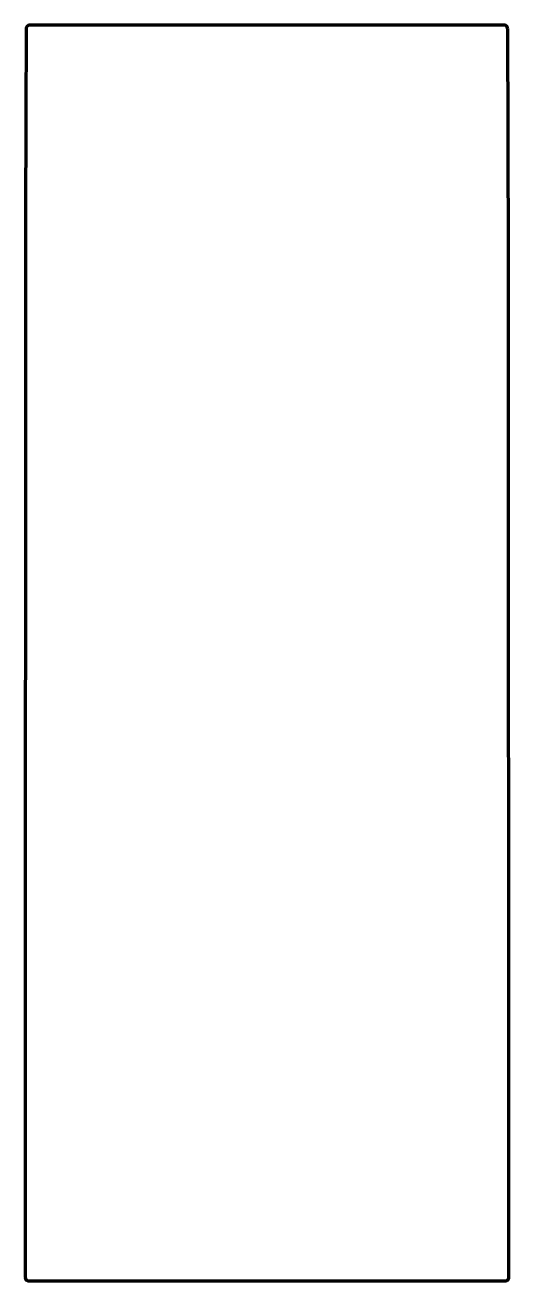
# Model space of a CAD drawing. Header units: millimetres. Extents: x 605 to 695, y 308 to 542.
import ezdxf

# ---------------------------------------------------------------- set-up
doc = ezdxf.new("R2010")
doc.units = ezdxf.units.MM
doc.layers.add('1', color=7, linetype='Continuous', true_color=0xffffff)

msp = doc.modelspace()

# ---------------------------------------------------------------- linework, layer by layer
at = {"layer": '1', "color": 155, "linetype": 'Continuous', "lineweight": 70}
for points, knots in [([(606.02, 541.72), (605.89, 541.72), (605.62, 541.69), (605.31, 541.39), (605.27, 541.1), (605.27, 540.96)], [0, 0, 0, 0, 0.325016, 0.632756, 1, 1, 1, 1]), ([(694.72, 540.96), (694.72, 541.1), (694.68, 541.37), (694.39, 541.68), (694.11, 541.72), (693.96, 541.72)], [0, 0, 0, 0, 0.338036, 0.641498, 1, 1, 1, 1]), ([(605.07, 309.05), (605.08, 308.94), (605.09, 308.7), (605.34, 308.35), (605.65, 308.28), (605.83, 308.28)], [0, 0, 0, 0, 0.283771, 0.563944, 1, 1, 1, 1]), ([(694.17, 308.28), (694.29, 308.28), (694.53, 308.31), (694.87, 308.57), (694.93, 308.88), (694.93, 309.05)], [0, 0, 0, 0, 0.3011, 0.565787, 1, 1, 1, 1])]:
    msp.add_open_spline(points, degree=3, knots=knots, dxfattribs=at)
for points in [[(649.99, 541.72), (635.34, 541.72), (620.68, 541.72), (606.02, 541.72)], [(693.96, 541.72), (679.31, 541.72), (664.65, 541.72), (649.99, 541.72)], [(605.27, 540.96), (605.22, 531.49), (605.19, 522.03), (605.16, 512.56)], [(694.82, 512.56), (694.8, 522.03), (694.77, 531.5), (694.72, 540.96)], [(605.16, 512.56), (605.15, 506.21), (605.14, 499.86), (605.14, 493.51)], [(694.85, 493.51), (694.85, 499.86), (694.84, 506.21), (694.82, 512.56)], [(605.14, 493.46), (605.11, 431.99), (605.09, 370.52), (605.07, 309.05)], [(605.14, 493.51), (605.14, 493.49), (605.14, 493.48), (605.14, 493.46)], [(694.85, 493.46), (694.85, 493.48), (694.85, 493.5), (694.85, 493.51)], [(694.93, 309.05), (694.91, 370.52), (694.88, 431.99), (694.85, 493.46)], [(605.83, 308.28), (620.55, 308.28), (635.28, 308.28), (650, 308.28)], [(650, 308.28), (664.72, 308.28), (679.45, 308.28), (694.17, 308.28)]]:
    msp.add_open_spline(points, degree=3, dxfattribs=at)

doc.saveas('drawing.dxf')
